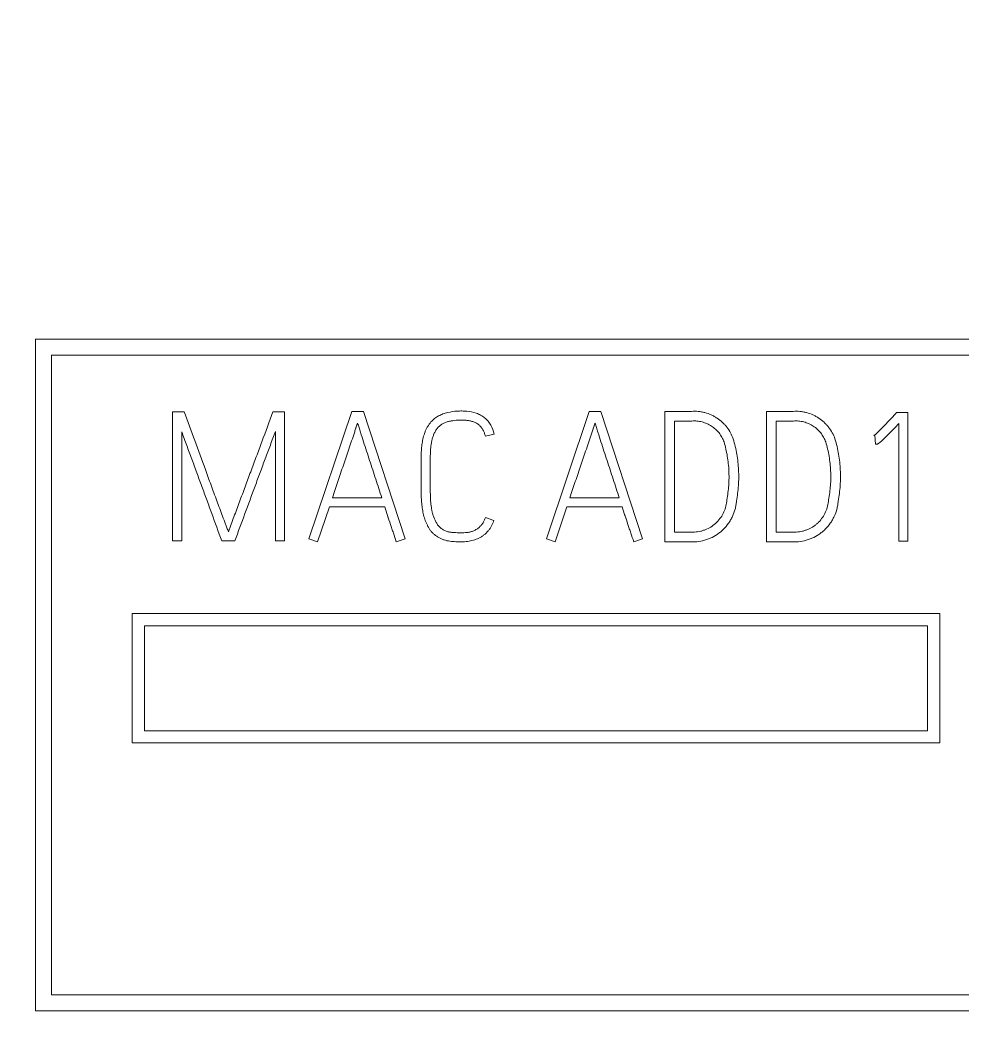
# Model space of a CAD drawing. Header units: millimetres. Extents: x 1359 to 3577, y 1336 to 3557.
# Drawn here: x 2609.48 to 2621.16, y 3305.96 to 3318.53 of the extents above; entities that cross this region are included whole.
import ezdxf

# ---------------------------------------------------------------- set-up
doc = ezdxf.new("R2010")
doc.units = ezdxf.units.MM
doc.set_wipeout_variables(frame=1)
doc.layers.add('000-PI-Oprema', color=30, linetype='Continuous', lineweight=5)

msp = doc.modelspace()

# ---------------------------------------------------------------- linework, layer by layer
for p, q in [((2706.571, 3315.201), (2546.571, 3315.201)), ((2706.571, 3313.805), (2546.571, 3313.805)), ((2706.571, 3313.492), (2546.571, 3313.492)), ((2546.571, 3313.471), (2706.571, 3313.471))]:
    msp.add_line(p, q)

# ---------------------------------------------------------------- next in the draw order: wipeouts: each hides what was drawn before it
msp.add_wipeout([(2556.571, 3330.083), (2626.371, 3330.083), (2626.371, 3183.083), (2556.571, 3183.083)])

# ---------------------------------------------------------------- next in the draw order: linework, layer by layer
at = {"layer": '000-PI-Oprema', "color": 0, "linetype": 'ByBlock', "lineweight": 0}
for p, q in [((2609.671, 3306.263), (2609.671, 3314.583)), ((2609.671, 3314.583), (2622.321, 3314.583)), ((2609.671, 3306.263), (2609.671, 3314.583)), ((2609.671, 3314.583), (2622.321, 3314.583)), ((2609.871, 3314.383), (2609.871, 3306.463)), ((2622.121, 3314.383), (2609.871, 3314.383)), ((2609.871, 3314.383), (2609.871, 3306.463)), ((2622.121, 3314.383), (2609.871, 3314.383)), ((2611.371, 3313.683), (2611.371, 3312.083)), ((2611.513, 3313.683), (2611.371, 3313.683)), ((2611.371, 3313.683), (2611.371, 3312.083)), ((2611.513, 3313.683), (2611.371, 3313.683)), ((2612.758, 3313.683), (2612.614, 3313.683)), ((2612.758, 3313.683), (2612.614, 3313.683)), ((2612.758, 3312.083), (2612.758, 3313.683)), ((2612.758, 3312.083), (2612.758, 3313.683)), ((2613.59, 3313.685), (2613.06, 3312.107)), ((2613.59, 3313.685), (2613.06, 3312.107)), ((2613.733, 3313.685), (2613.59, 3313.685)), ((2613.733, 3313.685), (2613.59, 3313.685)), ((2614.25, 3312.107), (2613.733, 3313.685)), ((2614.25, 3312.107), (2613.733, 3313.685)), ((2616.531, 3313.685), (2616.001, 3312.107)), ((2616.531, 3313.685), (2616.001, 3312.107)), ((2616.673, 3313.685), (2616.531, 3313.685)), ((2616.673, 3313.685), (2616.531, 3313.685)), ((2617.19, 3312.107), (2616.673, 3313.685)), ((2617.19, 3312.107), (2616.673, 3313.685)), ((2617.797, 3313.687), (2617.468, 3313.687)), ((2617.797, 3313.687), (2617.468, 3313.687)), ((2617.468, 3313.687), (2617.468, 3312.072)), ((2617.468, 3313.687), (2617.468, 3312.072)), ((2619.057, 3313.687), (2618.728, 3313.687)), ((2619.057, 3313.687), (2618.728, 3313.687)), ((2618.728, 3313.687), (2618.728, 3312.072)), ((2618.728, 3313.687), (2618.728, 3312.072)), ((2620.337, 3313.674), (2620.322, 3313.656)), ((2620.337, 3313.674), (2620.322, 3313.656)), ((2620.477, 3313.674), (2620.337, 3313.674)), ((2620.477, 3313.674), (2620.337, 3313.674)), ((2620.477, 3312.081), (2620.477, 3313.674)), ((2620.477, 3312.081), (2620.477, 3313.674)), ((2617.801, 3313.567), (2617.588, 3313.567)), ((2617.801, 3313.567), (2617.588, 3313.567)), ((2617.588, 3313.567), (2617.588, 3312.192)), ((2617.588, 3313.567), (2617.588, 3312.192)), ((2619.061, 3313.567), (2618.848, 3313.567)), ((2619.061, 3313.567), (2618.848, 3313.567)), ((2618.848, 3313.567), (2618.848, 3312.192)), ((2618.848, 3313.567), (2618.848, 3312.192)), ((2620.366, 3313.537), (2620.366, 3312.081)), ((2620.366, 3313.537), (2620.366, 3312.081)), ((2611.484, 3312.083), (2611.484, 3313.434)), ((2611.484, 3312.083), (2611.484, 3313.434)), ((2612.645, 3313.439), (2612.645, 3312.083)), ((2612.645, 3313.439), (2612.645, 3312.083)), ((2615.244, 3313.379), (2615.352, 3313.405)), ((2615.244, 3313.379), (2615.352, 3313.405)), ((2620.055, 3313.388), (2620.069, 3313.392)), ((2620.055, 3313.388), (2620.069, 3313.392)), ((2620.069, 3313.392), (2620.076, 3313.279)), ((2620.069, 3313.392), (2620.076, 3313.279)), ((2613.961, 3312.618), (2613.351, 3312.618)), ((2613.961, 3312.618), (2613.351, 3312.618)), ((2616.902, 3312.618), (2616.291, 3312.618)), ((2616.902, 3312.618), (2616.291, 3312.618)), ((2613.167, 3312.072), (2613.313, 3312.505)), ((2613.167, 3312.072), (2613.313, 3312.505)), ((2613.313, 3312.505), (2613.999, 3312.505)), ((2613.313, 3312.505), (2613.999, 3312.505)), ((2616.107, 3312.072), (2616.254, 3312.505)), ((2616.107, 3312.072), (2616.254, 3312.505)), ((2616.254, 3312.505), (2616.94, 3312.505)), ((2616.254, 3312.505), (2616.94, 3312.505)), ((2615.35, 3312.336), (2615.246, 3312.374)), ((2615.35, 3312.336), (2615.246, 3312.374)), ((2611.371, 3312.083), (2611.484, 3312.083)), ((2611.371, 3312.083), (2611.484, 3312.083)), ((2611.979, 3312.083), (2612.141, 3312.083)), ((2611.979, 3312.083), (2612.141, 3312.083)), ((2612.645, 3312.083), (2612.758, 3312.083)), ((2612.645, 3312.083), (2612.758, 3312.083)), ((2613.06, 3312.107), (2613.167, 3312.072)), ((2613.06, 3312.107), (2613.167, 3312.072)), ((2614.141, 3312.072), (2614.25, 3312.107)), ((2614.141, 3312.072), (2614.25, 3312.107)), ((2616.001, 3312.107), (2616.107, 3312.072)), ((2616.001, 3312.107), (2616.107, 3312.072)), ((2617.082, 3312.072), (2617.19, 3312.107)), ((2617.082, 3312.072), (2617.19, 3312.107)), ((2617.588, 3312.192), (2617.835, 3312.192)), ((2617.588, 3312.192), (2617.835, 3312.192)), ((2618.848, 3312.192), (2619.095, 3312.192)), ((2618.848, 3312.192), (2619.095, 3312.192)), ((2620.366, 3312.081), (2620.477, 3312.081)), ((2620.366, 3312.081), (2620.477, 3312.081)), ((2617.468, 3312.072), (2617.837, 3312.072)), ((2617.468, 3312.072), (2617.837, 3312.072)), ((2618.728, 3312.072), (2619.097, 3312.072)), ((2618.728, 3312.072), (2619.097, 3312.072)), ((2610.871, 3309.583), (2610.871, 3311.183)), ((2610.871, 3311.183), (2620.871, 3311.183)), ((2610.871, 3309.583), (2610.871, 3311.183)), ((2610.871, 3311.183), (2620.871, 3311.183)), ((2620.871, 3311.183), (2620.871, 3309.583)), ((2620.871, 3311.183), (2620.871, 3309.583)), ((2611.021, 3311.033), (2611.021, 3309.733)), ((2620.721, 3311.033), (2611.021, 3311.033)), ((2611.021, 3311.033), (2611.021, 3309.733)), ((2620.721, 3311.033), (2611.021, 3311.033)), ((2620.721, 3309.733), (2620.721, 3311.033)), ((2620.721, 3309.733), (2620.721, 3311.033)), ((2611.021, 3309.733), (2620.721, 3309.733)), ((2611.021, 3309.733), (2620.721, 3309.733)), ((2620.871, 3309.583), (2610.871, 3309.583)), ((2620.871, 3309.583), (2610.871, 3309.583)), ((2609.871, 3306.463), (2622.121, 3306.463)), ((2609.871, 3306.463), (2622.121, 3306.463)), ((2622.321, 3306.263), (2609.671, 3306.263)), ((2622.321, 3306.263), (2609.671, 3306.263))]:
    msp.add_line(p, q, dxfattribs=at)
msp.add_open_spline([(2611.777, 3312.966), (2611.689, 3313.205), (2611.601, 3313.444), (2611.513, 3313.683)], degree=3, dxfattribs=at)
msp.add_open_spline([(2611.777, 3312.966), (2611.689, 3313.205), (2611.601, 3313.444), (2611.513, 3313.683)], degree=3, dxfattribs=at)
for points, knots in [([(2612.614, 3313.683), (2612.569, 3313.559), (2612.523, 3313.435), (2612.454, 3313.249), (2612.419, 3313.156), (2612.384, 3313.064), (2612.361, 3313.002), (2612.349, 3312.971), (2612.315, 3312.878), (2612.292, 3312.816), (2612.246, 3312.692), (2612.223, 3312.63), (2612.189, 3312.537), (2612.177, 3312.506), (2612.154, 3312.444), (2612.142, 3312.413), (2612.12, 3312.351), (2612.108, 3312.32), (2612.091, 3312.274), (2612.086, 3312.258), (2612.077, 3312.235), (2612.075, 3312.227), (2612.069, 3312.212), (2612.066, 3312.204), (2612.064, 3312.196)], [0, 0, 0, 0, 0.25, 0.25, 0.375, 0.4375, 0.4375, 0.5, 0.5, 0.625, 0.625, 0.75, 0.75, 0.8125, 0.8125, 0.875, 0.875, 0.9375, 0.9375, 0.96875, 0.96875, 0.984375, 0.984375, 1, 1, 1, 1]), ([(2612.614, 3313.683), (2612.569, 3313.559), (2612.523, 3313.435), (2612.454, 3313.249), (2612.419, 3313.156), (2612.384, 3313.064), (2612.361, 3313.002), (2612.349, 3312.971), (2612.315, 3312.878), (2612.292, 3312.816), (2612.246, 3312.692), (2612.223, 3312.63), (2612.189, 3312.537), (2612.177, 3312.506), (2612.154, 3312.444), (2612.142, 3312.413), (2612.12, 3312.351), (2612.108, 3312.32), (2612.091, 3312.274), (2612.086, 3312.258), (2612.077, 3312.235), (2612.075, 3312.227), (2612.069, 3312.212), (2612.066, 3312.204), (2612.064, 3312.196)], [0, 0, 0, 0, 0.25, 0.25, 0.375, 0.4375, 0.4375, 0.5, 0.5, 0.625, 0.625, 0.75, 0.75, 0.8125, 0.8125, 0.875, 0.875, 0.9375, 0.9375, 0.96875, 0.96875, 0.984375, 0.984375, 1, 1, 1, 1]), ([(2615.352, 3313.405), (2615.344, 3313.444), (2615.331, 3313.482), (2615.306, 3313.525), (2615.301, 3313.534), (2615.29, 3313.55), (2615.284, 3313.558), (2615.265, 3313.581), (2615.251, 3313.595), (2615.22, 3313.621), (2615.203, 3313.631), (2615.177, 3313.646), (2615.168, 3313.65), (2615.15, 3313.658), (2615.14, 3313.662), (2615.093, 3313.678), (2615.054, 3313.685), (2615.004, 3313.69), (2614.994, 3313.69), (2614.974, 3313.691), (2614.964, 3313.692), (2614.934, 3313.692), (2614.914, 3313.691), (2614.855, 3313.688), (2614.816, 3313.682), (2614.768, 3313.671), (2614.758, 3313.668), (2614.739, 3313.662), (2614.729, 3313.659), (2614.701, 3313.648), (2614.683, 3313.64), (2614.657, 3313.626), (2614.648, 3313.621), (2614.632, 3313.61), (2614.623, 3313.604), (2614.599, 3313.585), (2614.585, 3313.571), (2614.571, 3313.556)], [0, 0, 0, 0, 0.125, 0.125, 0.15625, 0.15625, 0.1875, 0.1875, 0.25, 0.25, 0.3125, 0.3125, 0.34375, 0.34375, 0.375, 0.375, 0.5, 0.5, 0.53125, 0.53125, 0.5625, 0.5625, 0.625, 0.625, 0.75, 0.75, 0.78125, 0.78125, 0.8125, 0.8125, 0.875, 0.875, 0.90625, 0.90625, 0.9375, 0.9375, 1, 1, 1, 1]), ([(2615.352, 3313.405), (2615.344, 3313.444), (2615.331, 3313.482), (2615.306, 3313.525), (2615.301, 3313.534), (2615.29, 3313.55), (2615.284, 3313.558), (2615.265, 3313.581), (2615.251, 3313.595), (2615.22, 3313.621), (2615.203, 3313.631), (2615.177, 3313.646), (2615.168, 3313.65), (2615.15, 3313.658), (2615.14, 3313.662), (2615.093, 3313.678), (2615.054, 3313.685), (2615.004, 3313.69), (2614.994, 3313.69), (2614.974, 3313.691), (2614.964, 3313.692), (2614.934, 3313.692), (2614.914, 3313.691), (2614.855, 3313.688), (2614.816, 3313.682), (2614.768, 3313.671), (2614.758, 3313.668), (2614.739, 3313.662), (2614.729, 3313.659), (2614.701, 3313.648), (2614.683, 3313.64), (2614.657, 3313.626), (2614.648, 3313.621), (2614.632, 3313.61), (2614.623, 3313.604), (2614.599, 3313.585), (2614.585, 3313.571), (2614.571, 3313.556)], [0, 0, 0, 0, 0.125, 0.125, 0.15625, 0.15625, 0.1875, 0.1875, 0.25, 0.25, 0.3125, 0.3125, 0.34375, 0.34375, 0.375, 0.375, 0.5, 0.5, 0.53125, 0.53125, 0.5625, 0.5625, 0.625, 0.625, 0.75, 0.75, 0.78125, 0.78125, 0.8125, 0.8125, 0.875, 0.875, 0.90625, 0.90625, 0.9375, 0.9375, 1, 1, 1, 1]), ([(2618.314, 3313.346), (2618.305, 3313.373), (2618.283, 3313.423), (2618.252, 3313.469), (2618.227, 3313.502), (2618.218, 3313.513), (2618.199, 3313.533), (2618.189, 3313.543), (2618.159, 3313.571), (2618.137, 3313.588), (2618.102, 3313.611), (2618.09, 3313.618), (2618.066, 3313.632), (2618.054, 3313.638), (2618.016, 3313.655), (2617.99, 3313.664), (2617.949, 3313.675), (2617.936, 3313.678), (2617.908, 3313.683), (2617.894, 3313.685), (2617.853, 3313.689), (2617.825, 3313.689), (2617.797, 3313.687)], [0, 0, 0, 0, 0.125, 0.25, 0.25, 0.3125, 0.3125, 0.375, 0.375, 0.5, 0.5, 0.5625, 0.5625, 0.625, 0.625, 0.75, 0.75, 0.8125, 0.8125, 0.875, 0.875, 1, 1, 1, 1]), ([(2618.314, 3313.346), (2618.305, 3313.373), (2618.283, 3313.423), (2618.252, 3313.469), (2618.227, 3313.502), (2618.218, 3313.513), (2618.199, 3313.533), (2618.189, 3313.543), (2618.159, 3313.571), (2618.137, 3313.588), (2618.102, 3313.611), (2618.09, 3313.618), (2618.066, 3313.632), (2618.054, 3313.638), (2618.016, 3313.655), (2617.99, 3313.664), (2617.949, 3313.675), (2617.936, 3313.678), (2617.908, 3313.683), (2617.894, 3313.685), (2617.853, 3313.689), (2617.825, 3313.689), (2617.797, 3313.687)], [0, 0, 0, 0, 0.125, 0.25, 0.25, 0.3125, 0.3125, 0.375, 0.375, 0.5, 0.5, 0.5625, 0.5625, 0.625, 0.625, 0.75, 0.75, 0.8125, 0.8125, 0.875, 0.875, 1, 1, 1, 1]), ([(2619.574, 3313.346), (2619.565, 3313.373), (2619.543, 3313.423), (2619.512, 3313.469), (2619.487, 3313.502), (2619.478, 3313.513), (2619.459, 3313.533), (2619.449, 3313.543), (2619.419, 3313.571), (2619.397, 3313.588), (2619.362, 3313.611), (2619.35, 3313.618), (2619.326, 3313.632), (2619.314, 3313.638), (2619.276, 3313.655), (2619.25, 3313.664), (2619.209, 3313.675), (2619.196, 3313.678), (2619.168, 3313.683), (2619.154, 3313.685), (2619.113, 3313.689), (2619.085, 3313.689), (2619.057, 3313.687)], [0, 0, 0, 0, 0.125, 0.25, 0.25, 0.3125, 0.3125, 0.375, 0.375, 0.5, 0.5, 0.5625, 0.5625, 0.625, 0.625, 0.75, 0.75, 0.8125, 0.8125, 0.875, 0.875, 1, 1, 1, 1]), ([(2619.574, 3313.346), (2619.565, 3313.373), (2619.543, 3313.423), (2619.512, 3313.469), (2619.487, 3313.502), (2619.478, 3313.513), (2619.459, 3313.533), (2619.449, 3313.543), (2619.419, 3313.571), (2619.397, 3313.588), (2619.362, 3313.611), (2619.35, 3313.618), (2619.326, 3313.632), (2619.314, 3313.638), (2619.276, 3313.655), (2619.25, 3313.664), (2619.209, 3313.675), (2619.196, 3313.678), (2619.168, 3313.683), (2619.154, 3313.685), (2619.113, 3313.689), (2619.085, 3313.689), (2619.057, 3313.687)], [0, 0, 0, 0, 0.125, 0.25, 0.25, 0.3125, 0.3125, 0.375, 0.375, 0.5, 0.5, 0.5625, 0.5625, 0.625, 0.625, 0.75, 0.75, 0.8125, 0.8125, 0.875, 0.875, 1, 1, 1, 1]), ([(2620.322, 3313.656), (2620.301, 3313.633), (2620.279, 3313.609), (2620.237, 3313.563), (2620.215, 3313.54), (2620.172, 3313.494), (2620.15, 3313.471), (2620.116, 3313.438), (2620.104, 3313.428), (2620.086, 3313.412), (2620.081, 3313.407), (2620.071, 3313.4), (2620.068, 3313.397), (2620.062, 3313.392), (2620.059, 3313.39), (2620.055, 3313.388)], [0, 0, 0, 0, 0.25, 0.25, 0.5, 0.5, 0.75, 0.75, 0.875, 0.875, 0.9375, 0.9375, 0.96875, 0.96875, 1, 1, 1, 1]), ([(2620.322, 3313.656), (2620.301, 3313.633), (2620.279, 3313.609), (2620.237, 3313.563), (2620.215, 3313.54), (2620.172, 3313.494), (2620.15, 3313.471), (2620.116, 3313.438), (2620.104, 3313.428), (2620.086, 3313.412), (2620.081, 3313.407), (2620.071, 3313.4), (2620.068, 3313.397), (2620.062, 3313.392), (2620.059, 3313.39), (2620.055, 3313.388)], [0, 0, 0, 0, 0.25, 0.25, 0.5, 0.5, 0.75, 0.75, 0.875, 0.875, 0.9375, 0.9375, 0.96875, 0.96875, 1, 1, 1, 1]), ([(2613.622, 3313.422), (2613.627, 3313.438), (2613.632, 3313.453), (2613.641, 3313.481), (2613.645, 3313.494), (2613.654, 3313.518), (2613.658, 3313.531), (2613.662, 3313.543)], [0, 0, 0, 0, 0.386878, 0.386878, 0.693439, 0.693439, 1, 1, 1, 1]), ([(2613.662, 3313.543), (2613.659, 3313.535), (2613.657, 3313.528), (2613.649, 3313.504), (2613.643, 3313.487), (2613.632, 3313.455), (2613.627, 3313.438), (2613.622, 3313.422)], [0, 0, 0, 0, 0.193439, 0.193439, 0.59672, 0.59672, 1, 1, 1, 1]), ([(2613.622, 3313.422), (2613.627, 3313.438), (2613.632, 3313.453), (2613.641, 3313.481), (2613.645, 3313.494), (2613.654, 3313.518), (2613.658, 3313.531), (2613.662, 3313.543)], [0, 0, 0, 0, 0.386878, 0.386878, 0.693439, 0.693439, 1, 1, 1, 1]), ([(2613.662, 3313.543), (2613.659, 3313.535), (2613.657, 3313.528), (2613.649, 3313.504), (2613.643, 3313.487), (2613.632, 3313.455), (2613.627, 3313.438), (2613.622, 3313.422)], [0, 0, 0, 0, 0.193439, 0.193439, 0.59672, 0.59672, 1, 1, 1, 1]), ([(2613.662, 3313.543), (2613.668, 3313.524), (2613.674, 3313.505), (2613.687, 3313.466), (2613.693, 3313.447), (2613.711, 3313.389), (2613.723, 3313.35), (2613.761, 3313.234), (2613.786, 3313.157), (2613.823, 3313.042), (2613.836, 3313.003), (2613.862, 3312.926), (2613.874, 3312.888), (2613.912, 3312.772), (2613.937, 3312.695), (2613.961, 3312.618)], [0, 0, 0, 0, 0.0625, 0.0625, 0.125, 0.125, 0.25, 0.25, 0.5, 0.5, 0.625, 0.625, 0.75, 0.75, 1, 1, 1, 1]), ([(2613.662, 3313.543), (2613.668, 3313.524), (2613.674, 3313.505), (2613.687, 3313.466), (2613.693, 3313.447), (2613.711, 3313.389), (2613.723, 3313.35), (2613.761, 3313.234), (2613.786, 3313.157), (2613.823, 3313.042), (2613.836, 3313.003), (2613.862, 3312.926), (2613.874, 3312.888), (2613.912, 3312.772), (2613.937, 3312.695), (2613.961, 3312.618)], [0, 0, 0, 0, 0.0625, 0.0625, 0.125, 0.125, 0.25, 0.25, 0.5, 0.5, 0.625, 0.625, 0.75, 0.75, 1, 1, 1, 1]), ([(2614.571, 3313.556), (2614.555, 3313.538), (2614.541, 3313.518), (2614.522, 3313.487), (2614.517, 3313.476), (2614.506, 3313.455), (2614.502, 3313.443), (2614.488, 3313.409), (2614.481, 3313.386), (2614.47, 3313.339), (2614.465, 3313.315), (2614.458, 3313.268), (2614.455, 3313.244), (2614.451, 3313.195), (2614.45, 3313.171), (2614.449, 3313.135), (2614.449, 3313.123), (2614.449, 3313.098), (2614.449, 3313.062), (2614.449, 3312.929), (2614.449, 3312.807), (2614.449, 3312.698), (2614.449, 3312.686), (2614.45, 3312.662), (2614.45, 3312.65), (2614.451, 3312.614), (2614.452, 3312.59), (2614.456, 3312.541), (2614.459, 3312.517), (2614.464, 3312.481), (2614.466, 3312.469), (2614.47, 3312.445), (2614.473, 3312.434), (2614.481, 3312.398), (2614.487, 3312.375), (2614.502, 3312.329), (2614.511, 3312.307), (2614.527, 3312.274), (2614.532, 3312.263), (2614.545, 3312.242), (2614.551, 3312.231), (2614.565, 3312.212), (2614.573, 3312.202), (2614.585, 3312.188), (2614.589, 3312.184), (2614.598, 3312.175), (2614.602, 3312.171), (2614.611, 3312.163), (2614.616, 3312.159), (2614.626, 3312.151), (2614.631, 3312.148), (2614.646, 3312.138), (2614.666, 3312.125), (2614.688, 3312.114), (2614.711, 3312.104), (2614.722, 3312.099), (2614.757, 3312.088), (2614.781, 3312.083), (2614.817, 3312.077), (2614.829, 3312.076), (2614.854, 3312.074), (2614.878, 3312.073), (2614.902, 3312.072), (2614.927, 3312.072), (2614.939, 3312.072), (2614.975, 3312.072), (2614.999, 3312.074), (2615.048, 3312.08), (2615.072, 3312.084), (2615.119, 3312.098), (2615.142, 3312.106), (2615.176, 3312.122), (2615.186, 3312.128), (2615.207, 3312.141), (2615.218, 3312.149), (2615.246, 3312.171), (2615.264, 3312.189), (2615.287, 3312.217), (2615.295, 3312.227), (2615.309, 3312.247), (2615.315, 3312.258), (2615.332, 3312.29), (2615.342, 3312.313), (2615.35, 3312.336)], [0, 0, 0, 0, 0.03125, 0.03125, 0.046875, 0.046875, 0.0625, 0.0625, 0.09375, 0.09375, 0.125, 0.125, 0.15625, 0.15625, 0.1875, 0.1875, 0.203125, 0.203125, 0.21875, 0.25, 0.375, 0.375, 0.390625, 0.390625, 0.40625, 0.40625, 0.4375, 0.4375, 0.46875, 0.46875, 0.484375, 0.484375, 0.5, 0.5, 0.53125, 0.53125, 0.5625, 0.5625, 0.578125, 0.578125, 0.59375, 0.59375, 0.609375, 0.609375, 0.617187, 0.617187, 0.625, 0.625, 0.632812, 0.632812, 0.640625, 0.640625, 0.65625, 0.671875, 0.671875, 0.6875, 0.6875, 0.71875, 0.71875, 0.734375, 0.734375, 0.75, 0.765625, 0.765625, 0.78125, 0.78125, 0.8125, 0.8125, 0.84375, 0.84375, 0.875, 0.875, 0.890625, 0.890625, 0.90625, 0.90625, 0.9375, 0.9375, 0.953125, 0.953125, 0.96875, 0.96875, 1, 1, 1, 1]), ([(2614.571, 3313.556), (2614.555, 3313.538), (2614.541, 3313.518), (2614.522, 3313.487), (2614.517, 3313.476), (2614.506, 3313.455), (2614.502, 3313.443), (2614.488, 3313.409), (2614.481, 3313.386), (2614.47, 3313.339), (2614.465, 3313.315), (2614.458, 3313.268), (2614.455, 3313.244), (2614.451, 3313.195), (2614.45, 3313.171), (2614.449, 3313.135), (2614.449, 3313.123), (2614.449, 3313.098), (2614.449, 3313.062), (2614.449, 3312.929), (2614.449, 3312.807), (2614.449, 3312.698), (2614.449, 3312.686), (2614.45, 3312.662), (2614.45, 3312.65), (2614.451, 3312.614), (2614.452, 3312.59), (2614.456, 3312.541), (2614.459, 3312.517), (2614.464, 3312.481), (2614.466, 3312.469), (2614.47, 3312.445), (2614.473, 3312.434), (2614.481, 3312.398), (2614.487, 3312.375), (2614.502, 3312.329), (2614.511, 3312.307), (2614.527, 3312.274), (2614.532, 3312.263), (2614.545, 3312.242), (2614.551, 3312.231), (2614.565, 3312.212), (2614.573, 3312.202), (2614.585, 3312.188), (2614.589, 3312.184), (2614.598, 3312.175), (2614.602, 3312.171), (2614.611, 3312.163), (2614.616, 3312.159), (2614.626, 3312.151), (2614.631, 3312.148), (2614.646, 3312.138), (2614.666, 3312.125), (2614.688, 3312.114), (2614.711, 3312.104), (2614.722, 3312.099), (2614.757, 3312.088), (2614.781, 3312.083), (2614.817, 3312.077), (2614.829, 3312.076), (2614.854, 3312.074), (2614.878, 3312.073), (2614.902, 3312.072), (2614.927, 3312.072), (2614.939, 3312.072), (2614.975, 3312.072), (2614.999, 3312.074), (2615.048, 3312.08), (2615.072, 3312.084), (2615.119, 3312.098), (2615.142, 3312.106), (2615.176, 3312.122), (2615.186, 3312.128), (2615.207, 3312.141), (2615.218, 3312.149), (2615.246, 3312.171), (2615.264, 3312.189), (2615.287, 3312.217), (2615.295, 3312.227), (2615.309, 3312.247), (2615.315, 3312.258), (2615.332, 3312.29), (2615.342, 3312.313), (2615.35, 3312.336)], [0, 0, 0, 0, 0.03125, 0.03125, 0.046875, 0.046875, 0.0625, 0.0625, 0.09375, 0.09375, 0.125, 0.125, 0.15625, 0.15625, 0.1875, 0.1875, 0.203125, 0.203125, 0.21875, 0.25, 0.375, 0.375, 0.390625, 0.390625, 0.40625, 0.40625, 0.4375, 0.4375, 0.46875, 0.46875, 0.484375, 0.484375, 0.5, 0.5, 0.53125, 0.53125, 0.5625, 0.5625, 0.578125, 0.578125, 0.59375, 0.59375, 0.609375, 0.609375, 0.617187, 0.617187, 0.625, 0.625, 0.632812, 0.632812, 0.640625, 0.640625, 0.65625, 0.671875, 0.671875, 0.6875, 0.6875, 0.71875, 0.71875, 0.734375, 0.734375, 0.75, 0.765625, 0.765625, 0.78125, 0.78125, 0.8125, 0.8125, 0.84375, 0.84375, 0.875, 0.875, 0.890625, 0.890625, 0.90625, 0.90625, 0.9375, 0.9375, 0.953125, 0.953125, 0.96875, 0.96875, 1, 1, 1, 1]), ([(2615.246, 3312.374), (2615.242, 3312.361), (2615.236, 3312.348), (2615.225, 3312.323), (2615.218, 3312.311), (2615.207, 3312.294), (2615.203, 3312.289), (2615.194, 3312.278), (2615.189, 3312.273), (2615.175, 3312.258), (2615.165, 3312.248), (2615.143, 3312.232), (2615.131, 3312.224), (2615.113, 3312.214), (2615.106, 3312.211), (2615.094, 3312.205), (2615.074, 3312.198), (2615.054, 3312.193), (2615.033, 3312.189), (2615.026, 3312.188), (2615.013, 3312.187), (2614.992, 3312.185), (2614.971, 3312.183), (2614.943, 3312.183), (2614.929, 3312.183), (2614.887, 3312.184), (2614.859, 3312.186), (2614.824, 3312.189), (2614.818, 3312.19), (2614.804, 3312.191), (2614.797, 3312.192), (2614.783, 3312.195), (2614.776, 3312.197), (2614.763, 3312.201), (2614.756, 3312.204), (2614.737, 3312.212), (2614.725, 3312.219), (2614.708, 3312.23), (2614.702, 3312.234), (2614.691, 3312.243), (2614.686, 3312.248), (2614.67, 3312.262), (2614.661, 3312.273), (2614.645, 3312.295), (2614.638, 3312.307), (2614.618, 3312.344), (2614.607, 3312.369), (2614.594, 3312.409), (2614.59, 3312.422), (2614.584, 3312.449), (2614.581, 3312.463), (2614.574, 3312.504), (2614.57, 3312.531), (2614.565, 3312.586), (2614.564, 3312.613), (2614.563, 3312.654), (2614.563, 3312.668), (2614.562, 3312.695), (2614.562, 3312.709), (2614.562, 3312.778), (2614.562, 3312.888), (2614.562, 3313.012), (2614.562, 3313.08), (2614.562, 3313.108), (2614.562, 3313.121), (2614.563, 3313.163), (2614.564, 3313.19), (2614.568, 3313.245), (2614.571, 3313.272), (2614.578, 3313.312), (2614.581, 3313.326), (2614.588, 3313.352), (2614.592, 3313.365), (2614.601, 3313.391), (2614.606, 3313.404), (2614.618, 3313.429), (2614.625, 3313.441), (2614.636, 3313.459), (2614.64, 3313.465), (2614.648, 3313.476), (2614.652, 3313.481), (2614.666, 3313.497), (2614.676, 3313.506), (2614.698, 3313.523), (2614.71, 3313.531), (2614.734, 3313.544), (2614.747, 3313.55), (2614.766, 3313.556), (2614.773, 3313.559), (2614.786, 3313.562), (2614.793, 3313.564), (2614.814, 3313.568), (2614.828, 3313.57), (2614.869, 3313.576), (2614.896, 3313.578), (2614.951, 3313.579), (2614.979, 3313.579), (2615.02, 3313.575), (2615.034, 3313.573), (2615.062, 3313.568), (2615.075, 3313.564), (2615.095, 3313.558), (2615.102, 3313.555), (2615.115, 3313.55), (2615.121, 3313.547), (2615.14, 3313.538), (2615.151, 3313.53), (2615.173, 3313.513), (2615.183, 3313.503), (2615.201, 3313.481), (2615.208, 3313.469), (2615.218, 3313.451), (2615.221, 3313.445), (2615.227, 3313.432), (2615.23, 3313.426), (2615.237, 3313.406), (2615.241, 3313.393), (2615.244, 3313.379)], [0, 0, 0, 0, 0.015625, 0.015625, 0.03125, 0.03125, 0.039063, 0.039063, 0.046875, 0.046875, 0.0625, 0.0625, 0.078125, 0.078125, 0.085938, 0.085938, 0.09375, 0.109375, 0.109375, 0.117188, 0.117188, 0.125, 0.140625, 0.140625, 0.15625, 0.15625, 0.1875, 0.1875, 0.195313, 0.195313, 0.203125, 0.203125, 0.210938, 0.210938, 0.21875, 0.21875, 0.234375, 0.234375, 0.242188, 0.242188, 0.25, 0.25, 0.265625, 0.265625, 0.28125, 0.28125, 0.3125, 0.3125, 0.328125, 0.328125, 0.34375, 0.34375, 0.375, 0.375, 0.40625, 0.40625, 0.421875, 0.421875, 0.4375, 0.4375, 0.5, 0.5625, 0.578125, 0.578125, 0.59375, 0.59375, 0.625, 0.625, 0.65625, 0.65625, 0.671875, 0.671875, 0.6875, 0.6875, 0.703125, 0.703125, 0.71875, 0.71875, 0.726563, 0.726563, 0.734375, 0.734375, 0.75, 0.75, 0.765625, 0.765625, 0.78125, 0.78125, 0.789063, 0.789063, 0.796875, 0.796875, 0.8125, 0.8125, 0.84375, 0.84375, 0.875, 0.875, 0.890625, 0.890625, 0.90625, 0.90625, 0.914063, 0.914063, 0.921875, 0.921875, 0.9375, 0.9375, 0.953125, 0.953125, 0.96875, 0.96875, 0.976563, 0.976563, 0.984375, 0.984375, 1, 1, 1, 1]), ([(2615.246, 3312.374), (2615.242, 3312.361), (2615.236, 3312.348), (2615.225, 3312.323), (2615.218, 3312.311), (2615.207, 3312.294), (2615.203, 3312.289), (2615.194, 3312.278), (2615.189, 3312.273), (2615.175, 3312.258), (2615.165, 3312.248), (2615.143, 3312.232), (2615.131, 3312.224), (2615.113, 3312.214), (2615.106, 3312.211), (2615.094, 3312.205), (2615.074, 3312.198), (2615.054, 3312.193), (2615.033, 3312.189), (2615.026, 3312.188), (2615.013, 3312.187), (2614.992, 3312.185), (2614.971, 3312.183), (2614.943, 3312.183), (2614.929, 3312.183), (2614.887, 3312.184), (2614.859, 3312.186), (2614.824, 3312.189), (2614.818, 3312.19), (2614.804, 3312.191), (2614.797, 3312.192), (2614.783, 3312.195), (2614.776, 3312.197), (2614.763, 3312.201), (2614.756, 3312.204), (2614.737, 3312.212), (2614.725, 3312.219), (2614.708, 3312.23), (2614.702, 3312.234), (2614.691, 3312.243), (2614.686, 3312.248), (2614.67, 3312.262), (2614.661, 3312.273), (2614.645, 3312.295), (2614.638, 3312.307), (2614.618, 3312.344), (2614.607, 3312.369), (2614.594, 3312.409), (2614.59, 3312.422), (2614.584, 3312.449), (2614.581, 3312.463), (2614.574, 3312.504), (2614.57, 3312.531), (2614.565, 3312.586), (2614.564, 3312.613), (2614.563, 3312.654), (2614.563, 3312.668), (2614.562, 3312.695), (2614.562, 3312.709), (2614.562, 3312.778), (2614.562, 3312.888), (2614.562, 3313.012), (2614.562, 3313.08), (2614.562, 3313.108), (2614.562, 3313.121), (2614.563, 3313.163), (2614.564, 3313.19), (2614.568, 3313.245), (2614.571, 3313.272), (2614.578, 3313.312), (2614.581, 3313.326), (2614.588, 3313.352), (2614.592, 3313.365), (2614.601, 3313.391), (2614.606, 3313.404), (2614.618, 3313.429), (2614.625, 3313.441), (2614.636, 3313.459), (2614.64, 3313.465), (2614.648, 3313.476), (2614.652, 3313.481), (2614.666, 3313.497), (2614.676, 3313.506), (2614.698, 3313.523), (2614.71, 3313.531), (2614.734, 3313.544), (2614.747, 3313.55), (2614.766, 3313.556), (2614.773, 3313.559), (2614.786, 3313.562), (2614.793, 3313.564), (2614.814, 3313.568), (2614.828, 3313.57), (2614.869, 3313.576), (2614.896, 3313.578), (2614.951, 3313.579), (2614.979, 3313.579), (2615.02, 3313.575), (2615.034, 3313.573), (2615.062, 3313.568), (2615.075, 3313.564), (2615.095, 3313.558), (2615.102, 3313.555), (2615.115, 3313.55), (2615.121, 3313.547), (2615.14, 3313.538), (2615.151, 3313.53), (2615.173, 3313.513), (2615.183, 3313.503), (2615.201, 3313.481), (2615.208, 3313.469), (2615.218, 3313.451), (2615.221, 3313.445), (2615.227, 3313.432), (2615.23, 3313.426), (2615.237, 3313.406), (2615.241, 3313.393), (2615.244, 3313.379)], [0, 0, 0, 0, 0.015625, 0.015625, 0.03125, 0.03125, 0.039063, 0.039063, 0.046875, 0.046875, 0.0625, 0.0625, 0.078125, 0.078125, 0.085938, 0.085938, 0.09375, 0.109375, 0.109375, 0.117188, 0.117188, 0.125, 0.140625, 0.140625, 0.15625, 0.15625, 0.1875, 0.1875, 0.195313, 0.195313, 0.203125, 0.203125, 0.210938, 0.210938, 0.21875, 0.21875, 0.234375, 0.234375, 0.242188, 0.242188, 0.25, 0.25, 0.265625, 0.265625, 0.28125, 0.28125, 0.3125, 0.3125, 0.328125, 0.328125, 0.34375, 0.34375, 0.375, 0.375, 0.40625, 0.40625, 0.421875, 0.421875, 0.4375, 0.4375, 0.5, 0.5625, 0.578125, 0.578125, 0.59375, 0.59375, 0.625, 0.625, 0.65625, 0.65625, 0.671875, 0.671875, 0.6875, 0.6875, 0.703125, 0.703125, 0.71875, 0.71875, 0.726563, 0.726563, 0.734375, 0.734375, 0.75, 0.75, 0.765625, 0.765625, 0.78125, 0.78125, 0.789063, 0.789063, 0.796875, 0.796875, 0.8125, 0.8125, 0.84375, 0.84375, 0.875, 0.875, 0.890625, 0.890625, 0.90625, 0.90625, 0.914063, 0.914063, 0.921875, 0.921875, 0.9375, 0.9375, 0.953125, 0.953125, 0.96875, 0.96875, 0.976563, 0.976563, 0.984375, 0.984375, 1, 1, 1, 1]), ([(2616.602, 3313.543), (2616.6, 3313.535), (2616.597, 3313.528), (2616.589, 3313.504), (2616.584, 3313.487), (2616.573, 3313.455), (2616.568, 3313.438), (2616.562, 3313.422)], [0, 0, 0, 0, 0.193439, 0.193439, 0.59672, 0.59672, 1, 1, 1, 1]), ([(2616.562, 3313.422), (2616.567, 3313.438), (2616.573, 3313.453), (2616.582, 3313.481), (2616.586, 3313.494), (2616.594, 3313.518), (2616.598, 3313.531), (2616.602, 3313.543)], [0, 0, 0, 0, 0.386878, 0.386878, 0.693439, 0.693439, 1, 1, 1, 1]), ([(2616.602, 3313.543), (2616.6, 3313.535), (2616.597, 3313.528), (2616.589, 3313.504), (2616.584, 3313.487), (2616.573, 3313.455), (2616.568, 3313.438), (2616.562, 3313.422)], [0, 0, 0, 0, 0.193439, 0.193439, 0.59672, 0.59672, 1, 1, 1, 1]), ([(2616.562, 3313.422), (2616.567, 3313.438), (2616.573, 3313.453), (2616.582, 3313.481), (2616.586, 3313.494), (2616.594, 3313.518), (2616.598, 3313.531), (2616.602, 3313.543)], [0, 0, 0, 0, 0.386878, 0.386878, 0.693439, 0.693439, 1, 1, 1, 1]), ([(2616.602, 3313.543), (2616.609, 3313.524), (2616.615, 3313.505), (2616.627, 3313.466), (2616.633, 3313.447), (2616.652, 3313.389), (2616.664, 3313.35), (2616.701, 3313.234), (2616.726, 3313.157), (2616.764, 3313.042), (2616.777, 3313.003), (2616.802, 3312.926), (2616.815, 3312.888), (2616.853, 3312.772), (2616.877, 3312.695), (2616.902, 3312.618)], [0, 0, 0, 0, 0.0625, 0.0625, 0.125, 0.125, 0.25, 0.25, 0.5, 0.5, 0.625, 0.625, 0.75, 0.75, 1, 1, 1, 1]), ([(2616.602, 3313.543), (2616.609, 3313.524), (2616.615, 3313.505), (2616.627, 3313.466), (2616.633, 3313.447), (2616.652, 3313.389), (2616.664, 3313.35), (2616.701, 3313.234), (2616.726, 3313.157), (2616.764, 3313.042), (2616.777, 3313.003), (2616.802, 3312.926), (2616.815, 3312.888), (2616.853, 3312.772), (2616.877, 3312.695), (2616.902, 3312.618)], [0, 0, 0, 0, 0.0625, 0.0625, 0.125, 0.125, 0.25, 0.25, 0.5, 0.5, 0.625, 0.625, 0.75, 0.75, 1, 1, 1, 1]), ([(2618.2, 3313.309), (2618.193, 3313.329), (2618.175, 3313.368), (2618.152, 3313.403), (2618.132, 3313.428), (2618.125, 3313.436), (2618.111, 3313.452), (2618.103, 3313.459), (2618.08, 3313.481), (2618.063, 3313.494), (2618.036, 3313.511), (2618.027, 3313.516), (2618.008, 3313.527), (2617.998, 3313.531), (2617.969, 3313.544), (2617.949, 3313.551), (2617.918, 3313.559), (2617.908, 3313.561), (2617.886, 3313.565), (2617.876, 3313.566), (2617.844, 3313.569), (2617.823, 3313.569), (2617.801, 3313.567)], [0, 0, 0, 0, 0.125, 0.25, 0.25, 0.3125, 0.3125, 0.375, 0.375, 0.5, 0.5, 0.5625, 0.5625, 0.625, 0.625, 0.75, 0.75, 0.8125, 0.8125, 0.875, 0.875, 1, 1, 1, 1]), ([(2618.2, 3313.309), (2618.193, 3313.329), (2618.175, 3313.368), (2618.152, 3313.403), (2618.132, 3313.428), (2618.125, 3313.436), (2618.111, 3313.452), (2618.103, 3313.459), (2618.08, 3313.481), (2618.063, 3313.494), (2618.036, 3313.511), (2618.027, 3313.516), (2618.008, 3313.527), (2617.998, 3313.531), (2617.969, 3313.544), (2617.949, 3313.551), (2617.918, 3313.559), (2617.908, 3313.561), (2617.886, 3313.565), (2617.876, 3313.566), (2617.844, 3313.569), (2617.823, 3313.569), (2617.801, 3313.567)], [0, 0, 0, 0, 0.125, 0.25, 0.25, 0.3125, 0.3125, 0.375, 0.375, 0.5, 0.5, 0.5625, 0.5625, 0.625, 0.625, 0.75, 0.75, 0.8125, 0.8125, 0.875, 0.875, 1, 1, 1, 1]), ([(2619.46, 3313.309), (2619.453, 3313.329), (2619.435, 3313.368), (2619.412, 3313.403), (2619.392, 3313.428), (2619.385, 3313.436), (2619.371, 3313.452), (2619.363, 3313.459), (2619.34, 3313.481), (2619.323, 3313.494), (2619.296, 3313.511), (2619.287, 3313.516), (2619.268, 3313.527), (2619.258, 3313.531), (2619.229, 3313.544), (2619.209, 3313.551), (2619.178, 3313.559), (2619.168, 3313.561), (2619.146, 3313.565), (2619.136, 3313.566), (2619.104, 3313.569), (2619.083, 3313.569), (2619.061, 3313.567)], [0, 0, 0, 0, 0.125, 0.25, 0.25, 0.3125, 0.3125, 0.375, 0.375, 0.5, 0.5, 0.5625, 0.5625, 0.625, 0.625, 0.75, 0.75, 0.8125, 0.8125, 0.875, 0.875, 1, 1, 1, 1]), ([(2619.46, 3313.309), (2619.453, 3313.329), (2619.435, 3313.368), (2619.412, 3313.403), (2619.392, 3313.428), (2619.385, 3313.436), (2619.371, 3313.452), (2619.363, 3313.459), (2619.34, 3313.481), (2619.323, 3313.494), (2619.296, 3313.511), (2619.287, 3313.516), (2619.268, 3313.527), (2619.258, 3313.531), (2619.229, 3313.544), (2619.209, 3313.551), (2619.178, 3313.559), (2619.168, 3313.561), (2619.146, 3313.565), (2619.136, 3313.566), (2619.104, 3313.569), (2619.083, 3313.569), (2619.061, 3313.567)], [0, 0, 0, 0, 0.125, 0.25, 0.25, 0.3125, 0.3125, 0.375, 0.375, 0.5, 0.5, 0.5625, 0.5625, 0.625, 0.625, 0.75, 0.75, 0.8125, 0.8125, 0.875, 0.875, 1, 1, 1, 1]), ([(2620.366, 3313.537), (2620.345, 3313.514), (2620.324, 3313.491), (2620.282, 3313.447), (2620.261, 3313.425), (2620.217, 3313.381), (2620.195, 3313.359), (2620.161, 3313.328), (2620.15, 3313.318), (2620.132, 3313.303), (2620.125, 3313.299), (2620.116, 3313.292), (2620.113, 3313.29), (2620.106, 3313.286), (2620.102, 3313.285), (2620.099, 3313.283)], [0, 0, 0, 0, 0.25, 0.25, 0.5, 0.5, 0.75, 0.75, 0.875, 0.875, 0.9375, 0.9375, 0.96875, 0.96875, 1, 1, 1, 1]), ([(2620.099, 3313.283), (2620.102, 3313.285), (2620.106, 3313.286), (2620.113, 3313.29), (2620.122, 3313.296), (2620.132, 3313.303), (2620.15, 3313.318), (2620.161, 3313.328), (2620.195, 3313.359), (2620.217, 3313.381), (2620.261, 3313.425), (2620.282, 3313.447), (2620.324, 3313.491), (2620.345, 3313.514), (2620.366, 3313.537)], [0, 0, 0, 0, 0.03125, 0.03125, 0.0625, 0.125, 0.125, 0.25, 0.25, 0.5, 0.5, 0.75, 0.75, 1, 1, 1, 1]), ([(2620.366, 3313.537), (2620.345, 3313.514), (2620.324, 3313.491), (2620.282, 3313.447), (2620.261, 3313.425), (2620.217, 3313.381), (2620.195, 3313.359), (2620.161, 3313.328), (2620.15, 3313.318), (2620.132, 3313.303), (2620.125, 3313.299), (2620.116, 3313.292), (2620.113, 3313.29), (2620.106, 3313.286), (2620.102, 3313.285), (2620.099, 3313.283)], [0, 0, 0, 0, 0.25, 0.25, 0.5, 0.5, 0.75, 0.75, 0.875, 0.875, 0.9375, 0.9375, 0.96875, 0.96875, 1, 1, 1, 1]), ([(2620.099, 3313.283), (2620.102, 3313.285), (2620.106, 3313.286), (2620.113, 3313.29), (2620.122, 3313.296), (2620.132, 3313.303), (2620.15, 3313.318), (2620.161, 3313.328), (2620.195, 3313.359), (2620.217, 3313.381), (2620.261, 3313.425), (2620.282, 3313.447), (2620.324, 3313.491), (2620.345, 3313.514), (2620.366, 3313.537)], [0, 0, 0, 0, 0.03125, 0.03125, 0.0625, 0.125, 0.125, 0.25, 0.25, 0.5, 0.5, 0.75, 0.75, 1, 1, 1, 1]), ([(2611.484, 3313.434), (2611.494, 3313.406), (2611.504, 3313.378), (2611.525, 3313.321), (2611.535, 3313.293), (2611.556, 3313.237), (2611.566, 3313.209), (2611.587, 3313.153), (2611.598, 3313.125), (2611.629, 3313.04), (2611.65, 3312.984), (2611.691, 3312.871), (2611.711, 3312.815), (2611.753, 3312.702), (2611.774, 3312.646), (2611.815, 3312.534), (2611.836, 3312.477), (2611.897, 3312.308), (2611.938, 3312.196), (2611.979, 3312.083)], [0, 0, 0, 0, 0.0625, 0.0625, 0.125, 0.125, 0.1875, 0.1875, 0.25, 0.25, 0.375, 0.375, 0.5, 0.5, 0.625, 0.625, 0.75, 0.75, 1, 1, 1, 1]), ([(2611.484, 3313.434), (2611.494, 3313.406), (2611.504, 3313.378), (2611.525, 3313.321), (2611.535, 3313.293), (2611.556, 3313.237), (2611.566, 3313.209), (2611.587, 3313.153), (2611.598, 3313.125), (2611.629, 3313.04), (2611.65, 3312.984), (2611.691, 3312.871), (2611.711, 3312.815), (2611.753, 3312.702), (2611.774, 3312.646), (2611.815, 3312.534), (2611.836, 3312.477), (2611.897, 3312.308), (2611.938, 3312.196), (2611.979, 3312.083)], [0, 0, 0, 0, 0.0625, 0.0625, 0.125, 0.125, 0.1875, 0.1875, 0.25, 0.25, 0.375, 0.375, 0.5, 0.5, 0.625, 0.625, 0.75, 0.75, 1, 1, 1, 1]), ([(2612.141, 3312.083), (2612.183, 3312.196), (2612.225, 3312.309), (2612.309, 3312.535), (2612.351, 3312.648), (2612.413, 3312.818), (2612.434, 3312.874), (2612.476, 3312.987), (2612.497, 3313.044), (2612.539, 3313.157), (2612.56, 3313.213), (2612.592, 3313.298), (2612.603, 3313.326), (2612.624, 3313.382), (2612.635, 3313.41), (2612.645, 3313.439)], [0, 0, 0, 0, 0.25, 0.25, 0.5, 0.5, 0.625, 0.625, 0.75, 0.75, 0.875, 0.875, 0.9375, 0.9375, 1, 1, 1, 1]), ([(2612.141, 3312.083), (2612.183, 3312.196), (2612.225, 3312.309), (2612.309, 3312.535), (2612.351, 3312.648), (2612.413, 3312.818), (2612.434, 3312.874), (2612.476, 3312.987), (2612.497, 3313.044), (2612.539, 3313.157), (2612.56, 3313.213), (2612.592, 3313.298), (2612.603, 3313.326), (2612.624, 3313.382), (2612.635, 3313.41), (2612.645, 3313.439)], [0, 0, 0, 0, 0.25, 0.25, 0.5, 0.5, 0.625, 0.625, 0.75, 0.75, 0.875, 0.875, 0.9375, 0.9375, 1, 1, 1, 1]), ([(2613.351, 3312.618), (2613.373, 3312.685), (2613.396, 3312.752), (2613.441, 3312.886), (2613.463, 3312.953), (2613.508, 3313.087), (2613.531, 3313.154), (2613.577, 3313.288), (2613.6, 3313.355), (2613.622, 3313.422)], [0, 0, 0, 0, 0.25, 0.25, 0.5, 0.5, 0.75, 0.75, 1, 1, 1, 1]), ([(2613.351, 3312.618), (2613.373, 3312.685), (2613.396, 3312.752), (2613.441, 3312.886), (2613.463, 3312.953), (2613.508, 3313.087), (2613.531, 3313.154), (2613.577, 3313.288), (2613.6, 3313.355), (2613.622, 3313.422)], [0, 0, 0, 0, 0.25, 0.25, 0.5, 0.5, 0.75, 0.75, 1, 1, 1, 1]), ([(2616.291, 3312.618), (2616.314, 3312.685), (2616.336, 3312.752), (2616.381, 3312.886), (2616.404, 3312.953), (2616.449, 3313.087), (2616.472, 3313.154), (2616.518, 3313.288), (2616.54, 3313.355), (2616.562, 3313.422)], [0, 0, 0, 0, 0.25, 0.25, 0.5, 0.5, 0.75, 0.75, 1, 1, 1, 1]), ([(2616.291, 3312.618), (2616.314, 3312.685), (2616.336, 3312.752), (2616.381, 3312.886), (2616.404, 3312.953), (2616.449, 3313.087), (2616.472, 3313.154), (2616.518, 3313.288), (2616.54, 3313.355), (2616.562, 3313.422)], [0, 0, 0, 0, 0.25, 0.25, 0.5, 0.5, 0.75, 0.75, 1, 1, 1, 1]), ([(2618.354, 3312.576), (2618.366, 3312.64), (2618.374, 3312.704), (2618.383, 3312.833), (2618.383, 3312.897), (2618.379, 3312.994), (2618.376, 3313.026), (2618.369, 3313.091), (2618.364, 3313.123), (2618.348, 3313.22), (2618.333, 3313.284), (2618.314, 3313.346)], [0, 0, 0, 0, 0.25, 0.25, 0.5, 0.5, 0.625, 0.625, 0.75, 0.75, 1, 1, 1, 1]), ([(2618.354, 3312.576), (2618.366, 3312.64), (2618.374, 3312.704), (2618.383, 3312.833), (2618.383, 3312.897), (2618.379, 3312.994), (2618.376, 3313.026), (2618.369, 3313.091), (2618.364, 3313.123), (2618.348, 3313.22), (2618.333, 3313.284), (2618.314, 3313.346)], [0, 0, 0, 0, 0.25, 0.25, 0.5, 0.5, 0.625, 0.625, 0.75, 0.75, 1, 1, 1, 1]), ([(2619.614, 3312.576), (2619.626, 3312.64), (2619.634, 3312.704), (2619.643, 3312.833), (2619.643, 3312.897), (2619.639, 3312.994), (2619.636, 3313.026), (2619.629, 3313.091), (2619.624, 3313.123), (2619.608, 3313.22), (2619.593, 3313.284), (2619.574, 3313.346)], [0, 0, 0, 0, 0.25, 0.25, 0.5, 0.5, 0.625, 0.625, 0.75, 0.75, 1, 1, 1, 1]), ([(2619.614, 3312.576), (2619.626, 3312.64), (2619.634, 3312.704), (2619.643, 3312.833), (2619.643, 3312.897), (2619.639, 3312.994), (2619.636, 3313.026), (2619.629, 3313.091), (2619.624, 3313.123), (2619.608, 3313.22), (2619.593, 3313.284), (2619.574, 3313.346)], [0, 0, 0, 0, 0.25, 0.25, 0.5, 0.5, 0.625, 0.625, 0.75, 0.75, 1, 1, 1, 1]), ([(2618.235, 3312.591), (2618.246, 3312.651), (2618.254, 3312.711), (2618.263, 3312.831), (2618.263, 3312.891), (2618.259, 3312.981), (2618.257, 3313.011), (2618.25, 3313.071), (2618.246, 3313.101), (2618.231, 3313.191), (2618.218, 3313.251), (2618.2, 3313.309)], [0, 0, 0, 0, 0.25, 0.25, 0.5, 0.5, 0.625, 0.625, 0.75, 0.75, 1, 1, 1, 1]), ([(2618.235, 3312.591), (2618.246, 3312.651), (2618.254, 3312.711), (2618.263, 3312.831), (2618.263, 3312.891), (2618.259, 3312.981), (2618.257, 3313.011), (2618.25, 3313.071), (2618.246, 3313.101), (2618.231, 3313.191), (2618.218, 3313.251), (2618.2, 3313.309)], [0, 0, 0, 0, 0.25, 0.25, 0.5, 0.5, 0.625, 0.625, 0.75, 0.75, 1, 1, 1, 1]), ([(2619.495, 3312.591), (2619.506, 3312.651), (2619.514, 3312.711), (2619.523, 3312.831), (2619.523, 3312.891), (2619.519, 3312.981), (2619.517, 3313.011), (2619.51, 3313.071), (2619.506, 3313.101), (2619.491, 3313.191), (2619.478, 3313.251), (2619.46, 3313.309)], [0, 0, 0, 0, 0.25, 0.25, 0.5, 0.5, 0.625, 0.625, 0.75, 0.75, 1, 1, 1, 1]), ([(2619.495, 3312.591), (2619.506, 3312.651), (2619.514, 3312.711), (2619.523, 3312.831), (2619.523, 3312.891), (2619.519, 3312.981), (2619.517, 3313.011), (2619.51, 3313.071), (2619.506, 3313.101), (2619.491, 3313.191), (2619.478, 3313.251), (2619.46, 3313.309)], [0, 0, 0, 0, 0.25, 0.25, 0.5, 0.5, 0.625, 0.625, 0.75, 0.75, 1, 1, 1, 1]), ([(2620.076, 3313.279), (2620.079, 3313.279), (2620.083, 3313.28), (2620.091, 3313.281), (2620.095, 3313.282), (2620.099, 3313.283)], [0, 0, 0, 0, 0.5, 0.5, 1, 1, 1, 1]), ([(2620.076, 3313.279), (2620.079, 3313.279), (2620.083, 3313.28), (2620.091, 3313.281), (2620.095, 3313.282), (2620.099, 3313.283)], [0, 0, 0, 0, 0.5, 0.5, 1, 1, 1, 1]), ([(2612.064, 3312.196), (2612.062, 3312.2), (2612.06, 3312.204), (2612.057, 3312.212), (2612.055, 3312.216), (2612.05, 3312.228), (2612.047, 3312.236), (2612.038, 3312.26), (2612.032, 3312.276), (2612.014, 3312.324), (2612.002, 3312.356), (2611.966, 3312.452), (2611.942, 3312.516), (2611.894, 3312.644), (2611.87, 3312.709), (2611.824, 3312.837), (2611.8, 3312.902), (2611.777, 3312.966)], [0, 0, 0, 0, 0.015625, 0.015625, 0.03125, 0.03125, 0.0625, 0.0625, 0.125, 0.125, 0.25, 0.25, 0.5, 0.5, 0.75, 0.75, 1, 1, 1, 1]), ([(2612.064, 3312.196), (2612.062, 3312.2), (2612.06, 3312.204), (2612.057, 3312.212), (2612.055, 3312.216), (2612.05, 3312.228), (2612.047, 3312.236), (2612.038, 3312.26), (2612.032, 3312.276), (2612.014, 3312.324), (2612.002, 3312.356), (2611.966, 3312.452), (2611.942, 3312.516), (2611.894, 3312.644), (2611.87, 3312.709), (2611.824, 3312.837), (2611.8, 3312.902), (2611.777, 3312.966)], [0, 0, 0, 0, 0.015625, 0.015625, 0.03125, 0.03125, 0.0625, 0.0625, 0.125, 0.125, 0.25, 0.25, 0.5, 0.5, 0.75, 0.75, 1, 1, 1, 1]), ([(2617.835, 3312.192), (2617.861, 3312.193), (2617.886, 3312.197), (2617.924, 3312.206), (2617.936, 3312.21), (2617.96, 3312.218), (2617.973, 3312.223), (2618.008, 3312.238), (2618.031, 3312.251), (2618.062, 3312.273), (2618.073, 3312.281), (2618.093, 3312.297), (2618.102, 3312.306), (2618.13, 3312.333), (2618.146, 3312.353), (2618.175, 3312.395), (2618.188, 3312.418), (2618.209, 3312.465), (2618.217, 3312.489), (2618.226, 3312.527), (2618.229, 3312.539), (2618.233, 3312.565), (2618.234, 3312.578), (2618.235, 3312.591)], [0, 0, 0, 0, 0.125, 0.125, 0.1875, 0.1875, 0.25, 0.25, 0.375, 0.375, 0.4375, 0.4375, 0.5, 0.5, 0.625, 0.625, 0.75, 0.75, 0.875, 0.875, 0.9375, 0.9375, 1, 1, 1, 1]), ([(2617.835, 3312.192), (2617.861, 3312.193), (2617.886, 3312.197), (2617.924, 3312.206), (2617.936, 3312.21), (2617.96, 3312.218), (2617.973, 3312.223), (2618.008, 3312.238), (2618.031, 3312.251), (2618.062, 3312.273), (2618.073, 3312.281), (2618.093, 3312.297), (2618.102, 3312.306), (2618.13, 3312.333), (2618.146, 3312.353), (2618.175, 3312.395), (2618.188, 3312.418), (2618.209, 3312.465), (2618.217, 3312.489), (2618.226, 3312.527), (2618.229, 3312.539), (2618.233, 3312.565), (2618.234, 3312.578), (2618.235, 3312.591)], [0, 0, 0, 0, 0.125, 0.125, 0.1875, 0.1875, 0.25, 0.25, 0.375, 0.375, 0.4375, 0.4375, 0.5, 0.5, 0.625, 0.625, 0.75, 0.75, 0.875, 0.875, 0.9375, 0.9375, 1, 1, 1, 1]), ([(2619.095, 3312.192), (2619.121, 3312.193), (2619.146, 3312.197), (2619.184, 3312.206), (2619.196, 3312.21), (2619.22, 3312.218), (2619.233, 3312.223), (2619.268, 3312.238), (2619.291, 3312.251), (2619.322, 3312.273), (2619.333, 3312.281), (2619.353, 3312.297), (2619.362, 3312.306), (2619.39, 3312.333), (2619.406, 3312.353), (2619.435, 3312.395), (2619.448, 3312.418), (2619.469, 3312.465), (2619.477, 3312.489), (2619.486, 3312.527), (2619.489, 3312.539), (2619.493, 3312.565), (2619.494, 3312.578), (2619.495, 3312.591)], [0, 0, 0, 0, 0.125, 0.125, 0.1875, 0.1875, 0.25, 0.25, 0.375, 0.375, 0.4375, 0.4375, 0.5, 0.5, 0.625, 0.625, 0.75, 0.75, 0.875, 0.875, 0.9375, 0.9375, 1, 1, 1, 1]), ([(2619.095, 3312.192), (2619.121, 3312.193), (2619.146, 3312.197), (2619.184, 3312.206), (2619.196, 3312.21), (2619.22, 3312.218), (2619.233, 3312.223), (2619.268, 3312.238), (2619.291, 3312.251), (2619.322, 3312.273), (2619.333, 3312.281), (2619.353, 3312.297), (2619.362, 3312.306), (2619.39, 3312.333), (2619.406, 3312.353), (2619.435, 3312.395), (2619.448, 3312.418), (2619.469, 3312.465), (2619.477, 3312.489), (2619.486, 3312.527), (2619.489, 3312.539), (2619.493, 3312.565), (2619.494, 3312.578), (2619.495, 3312.591)], [0, 0, 0, 0, 0.125, 0.125, 0.1875, 0.1875, 0.25, 0.25, 0.375, 0.375, 0.4375, 0.4375, 0.5, 0.5, 0.625, 0.625, 0.75, 0.75, 0.875, 0.875, 0.9375, 0.9375, 1, 1, 1, 1]), ([(2613.999, 3312.505), (2614.01, 3312.468), (2614.022, 3312.432), (2614.045, 3312.36), (2614.056, 3312.324), (2614.074, 3312.27), (2614.081, 3312.252), (2614.093, 3312.216), (2614.099, 3312.198), (2614.118, 3312.144), (2614.13, 3312.108), (2614.141, 3312.072)], [0, 0, 0, 0, 0.25, 0.25, 0.5, 0.5, 0.625, 0.625, 0.75, 0.75, 1, 1, 1, 1]), ([(2614.045, 3312.36), (2614.041, 3312.372), (2614.037, 3312.384), (2614.022, 3312.432), (2614.01, 3312.468), (2613.999, 3312.505)], [0, 0, 0, 0, 0.251392, 0.251392, 1, 1, 1, 1]), ([(2613.999, 3312.505), (2614.01, 3312.468), (2614.022, 3312.432), (2614.045, 3312.36), (2614.056, 3312.324), (2614.074, 3312.27), (2614.081, 3312.252), (2614.093, 3312.216), (2614.099, 3312.198), (2614.118, 3312.144), (2614.13, 3312.108), (2614.141, 3312.072)], [0, 0, 0, 0, 0.25, 0.25, 0.5, 0.5, 0.625, 0.625, 0.75, 0.75, 1, 1, 1, 1]), ([(2614.045, 3312.36), (2614.041, 3312.372), (2614.037, 3312.384), (2614.022, 3312.432), (2614.01, 3312.468), (2613.999, 3312.505)], [0, 0, 0, 0, 0.251392, 0.251392, 1, 1, 1, 1]), ([(2616.986, 3312.36), (2616.982, 3312.372), (2616.978, 3312.384), (2616.962, 3312.432), (2616.951, 3312.468), (2616.94, 3312.505)], [0, 0, 0, 0, 0.251392, 0.251392, 1, 1, 1, 1]), ([(2616.94, 3312.505), (2616.951, 3312.468), (2616.962, 3312.432), (2616.985, 3312.36), (2616.997, 3312.324), (2617.015, 3312.27), (2617.021, 3312.252), (2617.033, 3312.216), (2617.04, 3312.198), (2617.058, 3312.144), (2617.07, 3312.108), (2617.082, 3312.072)], [0, 0, 0, 0, 0.25, 0.25, 0.5, 0.5, 0.625, 0.625, 0.75, 0.75, 1, 1, 1, 1]), ([(2616.986, 3312.36), (2616.982, 3312.372), (2616.978, 3312.384), (2616.962, 3312.432), (2616.951, 3312.468), (2616.94, 3312.505)], [0, 0, 0, 0, 0.251392, 0.251392, 1, 1, 1, 1]), ([(2616.94, 3312.505), (2616.951, 3312.468), (2616.962, 3312.432), (2616.985, 3312.36), (2616.997, 3312.324), (2617.015, 3312.27), (2617.021, 3312.252), (2617.033, 3312.216), (2617.04, 3312.198), (2617.058, 3312.144), (2617.07, 3312.108), (2617.082, 3312.072)], [0, 0, 0, 0, 0.25, 0.25, 0.5, 0.5, 0.625, 0.625, 0.75, 0.75, 1, 1, 1, 1]), ([(2617.837, 3312.072), (2617.871, 3312.073), (2617.903, 3312.078), (2617.951, 3312.089), (2617.967, 3312.094), (2617.998, 3312.104), (2618.014, 3312.11), (2618.059, 3312.13), (2618.088, 3312.145), (2618.129, 3312.173), (2618.142, 3312.183), (2618.168, 3312.203), (2618.18, 3312.215), (2618.215, 3312.249), (2618.237, 3312.274), (2618.265, 3312.314), (2618.274, 3312.328), (2618.29, 3312.357), (2618.298, 3312.371), (2618.319, 3312.416), (2618.33, 3312.446), (2618.342, 3312.494), (2618.345, 3312.51), (2618.351, 3312.543), (2618.353, 3312.559), (2618.354, 3312.576)], [0, 0, 0, 0, 0.125, 0.125, 0.1875, 0.1875, 0.25, 0.25, 0.375, 0.375, 0.4375, 0.4375, 0.5, 0.5, 0.625, 0.625, 0.6875, 0.6875, 0.75, 0.75, 0.875, 0.875, 0.9375, 0.9375, 1, 1, 1, 1]), ([(2617.837, 3312.072), (2617.871, 3312.073), (2617.903, 3312.078), (2617.951, 3312.089), (2617.967, 3312.094), (2617.998, 3312.104), (2618.014, 3312.11), (2618.059, 3312.13), (2618.088, 3312.145), (2618.129, 3312.173), (2618.142, 3312.183), (2618.168, 3312.203), (2618.18, 3312.215), (2618.215, 3312.249), (2618.237, 3312.274), (2618.265, 3312.314), (2618.274, 3312.328), (2618.29, 3312.357), (2618.298, 3312.371), (2618.319, 3312.416), (2618.33, 3312.446), (2618.342, 3312.494), (2618.345, 3312.51), (2618.351, 3312.543), (2618.353, 3312.559), (2618.354, 3312.576)], [0, 0, 0, 0, 0.125, 0.125, 0.1875, 0.1875, 0.25, 0.25, 0.375, 0.375, 0.4375, 0.4375, 0.5, 0.5, 0.625, 0.625, 0.6875, 0.6875, 0.75, 0.75, 0.875, 0.875, 0.9375, 0.9375, 1, 1, 1, 1]), ([(2619.097, 3312.072), (2619.131, 3312.073), (2619.163, 3312.078), (2619.211, 3312.089), (2619.227, 3312.094), (2619.258, 3312.104), (2619.274, 3312.11), (2619.319, 3312.13), (2619.348, 3312.145), (2619.389, 3312.173), (2619.402, 3312.183), (2619.428, 3312.203), (2619.44, 3312.215), (2619.475, 3312.249), (2619.497, 3312.274), (2619.525, 3312.314), (2619.534, 3312.328), (2619.55, 3312.357), (2619.558, 3312.371), (2619.579, 3312.416), (2619.59, 3312.446), (2619.602, 3312.494), (2619.605, 3312.51), (2619.611, 3312.543), (2619.613, 3312.559), (2619.614, 3312.576)], [0, 0, 0, 0, 0.125, 0.125, 0.1875, 0.1875, 0.25, 0.25, 0.375, 0.375, 0.4375, 0.4375, 0.5, 0.5, 0.625, 0.625, 0.6875, 0.6875, 0.75, 0.75, 0.875, 0.875, 0.9375, 0.9375, 1, 1, 1, 1]), ([(2619.097, 3312.072), (2619.131, 3312.073), (2619.163, 3312.078), (2619.211, 3312.089), (2619.227, 3312.094), (2619.258, 3312.104), (2619.274, 3312.11), (2619.319, 3312.13), (2619.348, 3312.145), (2619.389, 3312.173), (2619.402, 3312.183), (2619.428, 3312.203), (2619.44, 3312.215), (2619.475, 3312.249), (2619.497, 3312.274), (2619.525, 3312.314), (2619.534, 3312.328), (2619.55, 3312.357), (2619.558, 3312.371), (2619.579, 3312.416), (2619.59, 3312.446), (2619.602, 3312.494), (2619.605, 3312.51), (2619.611, 3312.543), (2619.613, 3312.559), (2619.614, 3312.576)], [0, 0, 0, 0, 0.125, 0.125, 0.1875, 0.1875, 0.25, 0.25, 0.375, 0.375, 0.4375, 0.4375, 0.5, 0.5, 0.625, 0.625, 0.6875, 0.6875, 0.75, 0.75, 0.875, 0.875, 0.9375, 0.9375, 1, 1, 1, 1])]:
    msp.add_open_spline(points, degree=3, knots=knots, dxfattribs=at)

doc.saveas('drawing.dxf')
